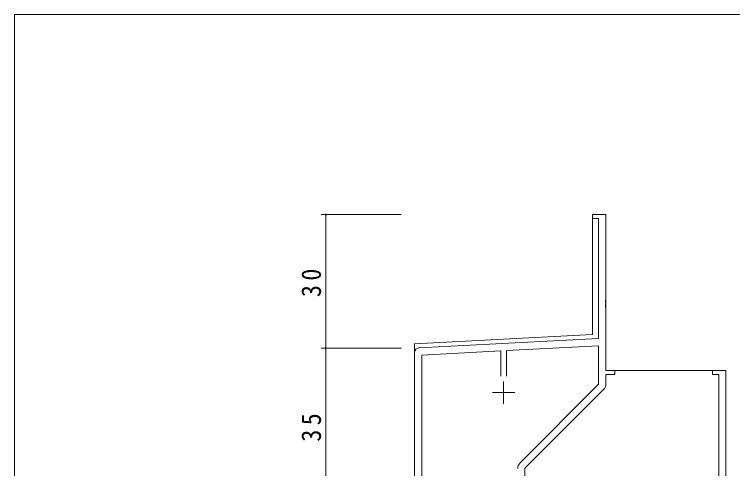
# Model space of a CAD drawing. Units: millimetres on the paper. Extents: x -397 to 397, y -282 to 282.
# Drawn here: x -393.9 to -232.4, y 177.2 to 279.3 of the extents above; entities that cross this region are included whole.
import ezdxf

# ---------------------------------------------------------------- set-up
doc = ezdxf.new("R2010")
doc.units = ezdxf.units.MM
for name, color, linetype, lineweight in [('0-1_YKK_ZWAK', 7, 'Continuous', 18), ('0-3_YKK_11', 7, 'Continuous', 18), ('0-4_YKK_12', 2, 'Continuous', 18), ('0-6_YKK_D', 6, 'Continuous', 18)]:
    doc.layers.add(name, color=color, linetype=linetype, lineweight=lineweight)
doc.styles.add('ＭＳ ゴシック', font='')
doc.styles.get('ＭＳ ゴシック').set_extended_font_data('MS Gothic')

msp = doc.modelspace()

# ---------------------------------------------------------------- linework, layer by layer
at = {"layer": '0-1_YKK_ZWAK'}
for p in [(-393.908, -245.7), (376.092, 279.3)]:
    msp.add_line(p, (-393.908, 279.3), dxfattribs=at)
at = {"layer": '0-3_YKK_11'}
for p, q in [((-263.908, 234.3), (-263.908, 233.4)), ((-260.908, 234.3), (-263.908, 234.3)), ((-260.908, 215.258), (-260.908, 234.3)), ((-263.908, 233.4), (-262.538, 233.4)), ((-262.538, 233.4), (-262.538, 206.468)), ((-261.028, 215.075), (-260.908, 215.258)), ((-261.028, 214.525), (-261.028, 215.075)), ((-260.908, 214.342), (-261.028, 214.525)), ((-261.028, 214.075), (-260.908, 214.258)), ((-261.028, 213.525), (-261.028, 214.075)), ((-260.908, 213.342), (-261.028, 213.525)), ((-260.908, 214.258), (-260.908, 214.342)), ((-260.908, 199.3), (-260.908, 213.342)), ((-262.538, 206.468), (-302.961, 204.35)), ((-284.558, 203.682), (-302.278, 202.753)), ((-284.558, 198), (-284.558, 203.682)), ((-284.558, 198), (-284.558, 203.682)), ((-262.538, 204.836), (-283.258, 203.75)), ((-283.258, 203.75), (-283.258, 198)), ((-262.538, 196.175), (-262.538, 204.836)), ((-303.908, 203.351), (-303.908, 169.3)), ((-302.278, 202.753), (-302.278, 174.23)), ((-258.908, 199.3), (-260.908, 199.3)), ((-258.908, 198.4), (-258.908, 199.3)), ((-236.908, 199.3), (-236.908, 198.4)), ((-233.908, 199.3), (-236.908, 199.3)), ((-233.908, 169.3), (-233.908, 199.3)), ((-260.908, 198.4), (-258.908, 198.4)), ((-260.908, 196.246), (-260.908, 198.4)), ((-236.908, 198.4), (-235.538, 198.4)), ((-235.538, 198.4), (-235.538, 170.93)), ((-283.908, 196.8), (-283.908, 191.8)), ((-280.211, 178.502), (-262.538, 196.175)), ((-286.408, 194.3), (-281.408, 194.3)), ((-279.108, 177.3), (-261.435, 194.973)), ((-279.108, 171.8), (-279.108, 177.3))]:
    msp.add_line(p, q, dxfattribs=at)
for centre, radius, start, end in [((-302.908, 203.351), 1, 93.00003, 180), ((-262.708, 196.246), 1.8, 314.99999, 359.99998), ((-278.938, 177.23), 1.8, 134.99999, 179.99998)]:
    msp.add_arc(centre, radius, start, end, dxfattribs=at)
at = {"layer": '0-4_YKK_12'}
for p, q in [((-263.908, 207.396), (-263.908, 234.3)), ((-263.908, 234.3), (-260.908, 234.3)), ((-260.908, 199.6), (-260.908, 234.3)), ((-263.908, 207.396), (-303.908, 205.3)), ((-303.908, 205.3), (-303.908, 167.763)), ((-260.608, 199.3), (-233.908, 199.3)), ((-233.908, 199.3), (-233.908, 9.3))]:
    msp.add_line(p, q, dxfattribs=at)
at = {"layer": '0-6_YKK_D'}
for p, q in [((-306.908, 234.3), (-324.908, 234.3)), ((-323.908, 204.3), (-323.908, 234.3)), ((-306.908, 204.3), (-324.908, 204.3)), ((-306.908, 204.3), (-324.908, 204.3)), ((-323.908, 169.3), (-323.908, 204.3))]:
    msp.add_line(p, q, dxfattribs=at)
for centre, start, end in [((-323.908, 234.3), 90, 270), ((-323.908, 234.3), 270, 90), ((-323.908, 204.3), 90, 270), ((-323.908, 204.3), 90, 270), ((-323.908, 204.3), 270, 90), ((-323.908, 204.3), 270, 90)]:
    msp.add_arc(centre, 0.106, start, end, dxfattribs=at)

# ---------------------------------------------------------------- texts
at = {"layer": '0-6_YKK_D', "color": 7, "char_height": 4.399, "attachment_point": 7, "rotation": 90, "style": 'ＭＳ ゴシック'}
for s, insert in [('\\T1.37;\\W0.9;30', (-324.908, 215.78)), ('\\T1.37;\\W0.9;35', (-324.908, 183.28))]:
    msp.add_mtext(s, dxfattribs=dict(at, insert=insert))

doc.saveas('drawing.dxf')
